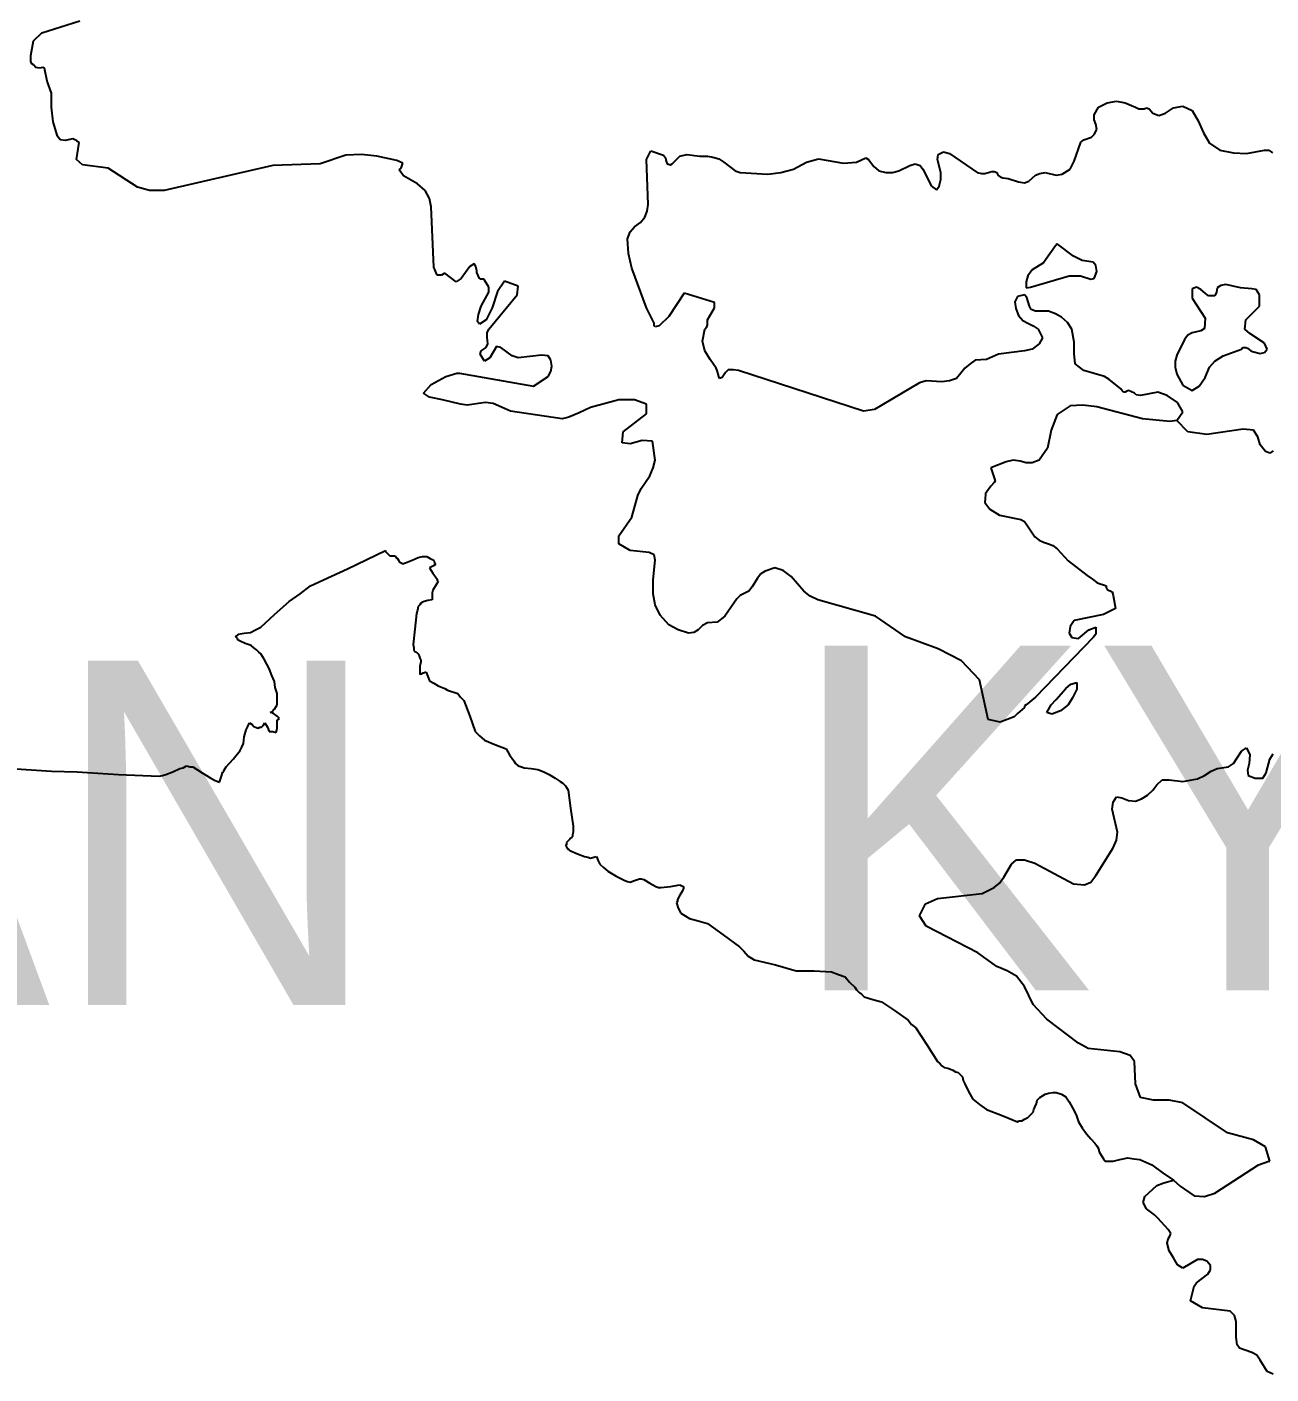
# Model space of a CAD drawing. Header units: metres. Extents: x 0 to 1325, y -1 to 773.
# Drawn here: x 910.32 to 924.76, y 218.78 to 234.42 of the extents above; entities that cross this region are included whole.
import ezdxf
from ezdxf.enums import TextEntityAlignment as Align

# ---------------------------------------------------------------- set-up
doc = ezdxf.new("R2010")
doc.units = ezdxf.units.M

msp = doc.modelspace()

# ---------------------------------------------------------------- linework, layer by layer
at = {"layer": 'SCORE'}
for points in [[(910.49, 234.348), (910.93, 234.488)], [(910.39, 234.258), (910.49, 234.348)], [(910.36, 234.088), (910.39, 234.258)], [(910.36, 234.018), (910.36, 234.088)], [(910.37, 233.988), (910.36, 234.018)], [(910.39, 233.978), (910.37, 233.988)], [(910.42, 233.948), (910.39, 233.978)], [(910.46, 233.938), (910.42, 233.948)], [(910.5, 233.948), (910.46, 233.938)], [(910.52, 233.938), (910.5, 233.948)], [(910.55, 233.788), (910.52, 233.938)], [(910.6, 233.648), (910.55, 233.788)], [(910.6, 233.488), (910.6, 233.648)], [(922.76, 233.488), (922.86, 233.538)], [(922.86, 233.538), (922.97, 233.558)], [(922.97, 233.558), (923.07, 233.538)], [(923.07, 233.538), (923.19, 233.488)], [(910.62, 233.318), (910.6, 233.488)], [(922.71, 233.398), (922.76, 233.488)], [(922.71, 233.338), (922.71, 233.398)], [(923.19, 233.488), (923.23, 233.468)], [(923.23, 233.468), (923.29, 233.468)], [(923.29, 233.468), (923.32, 233.478)], [(923.32, 233.478), (923.35, 233.468)], [(923.35, 233.468), (923.39, 233.418)], [(923.39, 233.418), (923.46, 233.388)], [(923.46, 233.388), (923.54, 233.418)], [(923.54, 233.418), (923.63, 233.478)], [(923.63, 233.478), (923.74, 233.498)], [(923.74, 233.498), (923.85, 233.448)], [(923.85, 233.448), (923.92, 233.328)], [(910.67, 233.148), (910.62, 233.318)], [(922.73, 233.288), (922.71, 233.338)], [(922.71, 233.168), (922.74, 233.228)], [(922.74, 233.228), (922.73, 233.288)], [(923.92, 233.328), (923.98, 233.188)], [(910.7, 233.108), (910.67, 233.148)], [(910.76, 233.098), (910.7, 233.108)], [(910.85, 233.118), (910.76, 233.098)], [(910.87, 233.108), (910.85, 233.118)], [(910.89, 233.098), (910.87, 233.108)], [(910.9, 233.088), (910.89, 233.098)], [(910.89, 232.878), (910.92, 233.078)], [(910.92, 233.078), (910.9, 233.088)], [(922.48, 232.858), (922.55, 233.068)], [(922.55, 233.078), (922.59, 233.108)], [(922.55, 233.068), (922.55, 233.078)], [(922.59, 233.108), (922.68, 233.138)], [(922.68, 233.138), (922.71, 233.168)], [(923.98, 233.188), (924.05, 233.068)], [(924.05, 233.068), (924.17, 232.988)], [(914.02, 232.928), (913.72, 232.828)], [(914.2, 232.938), (914.02, 232.928)], [(914.38, 232.918), (914.2, 232.938)], [(914.61, 232.868), (914.38, 232.918)], [(917.51, 232.878), (917.56, 232.978)], [(917.56, 232.978), (917.71, 232.928)], [(917.71, 232.928), (917.73, 232.898)], [(917.73, 232.898), (917.74, 232.858)], [(917.81, 232.828), (917.9, 232.918)], [(917.9, 232.918), (917.98, 232.938)], [(917.98, 232.938), (918.13, 232.918)], [(918.13, 232.918), (918.22, 232.918)], [(918.22, 232.918), (918.28, 232.908)], [(918.28, 232.908), (918.35, 232.888)], [(918.35, 232.888), (918.41, 232.848)], [(919.37, 232.848), (919.51, 232.888)], [(919.51, 232.888), (919.8, 232.838)], [(919.95, 232.848), (920.06, 232.898)], [(920.06, 232.898), (920.09, 232.878)], [(920.89, 232.878), (920.9, 232.938)], [(920.9, 232.938), (920.96, 232.968)], [(920.96, 232.968), (921.03, 232.948)], [(921.03, 232.948), (921.35, 232.728)], [(924.17, 232.988), (924.33, 232.958)], [(924.33, 232.958), (924.48, 232.948)], [(924.48, 232.948), (924.69, 232.988)], [(924.69, 232.988), (924.74, 232.988)], [(924.74, 232.988), (924.78, 232.958)], [(910.96, 232.818), (910.89, 232.878)], [(911.26, 232.778), (910.96, 232.818)], [(911.6, 232.558), (911.26, 232.778)], [(913.17, 232.808), (911.91, 232.518)], [(913.72, 232.828), (913.17, 232.808)], [(914.68, 232.838), (914.61, 232.868)], [(914.64, 232.758), (914.66, 232.778)], [(914.69, 232.688), (914.64, 232.758)], [(914.66, 232.778), (914.68, 232.838)], [(917.53, 232.358), (917.51, 232.878)], [(917.74, 232.858), (917.75, 232.828)], [(917.75, 232.828), (917.79, 232.818)], [(917.79, 232.818), (917.81, 232.828)], [(918.41, 232.848), (918.54, 232.748)], [(918.54, 232.748), (918.6, 232.728)], [(918.6, 232.728), (918.92, 232.708)], [(918.92, 232.708), (919.07, 232.728)], [(919.07, 232.728), (919.22, 232.768)], [(919.22, 232.768), (919.37, 232.848)], [(919.8, 232.838), (919.95, 232.848)], [(920.09, 232.878), (920.15, 232.798)], [(920.15, 232.798), (920.21, 232.748)], [(920.21, 232.748), (920.29, 232.728)], [(920.29, 232.728), (920.37, 232.728)], [(920.37, 232.728), (920.44, 232.748)], [(920.44, 232.748), (920.57, 232.808)], [(920.57, 232.808), (920.63, 232.828)], [(920.63, 232.828), (920.69, 232.808)], [(920.69, 232.808), (920.72, 232.768)], [(920.72, 232.768), (920.82, 232.568)], [(920.93, 232.728), (920.89, 232.878)], [(920.93, 232.648), (920.93, 232.728)], [(921.35, 232.728), (921.4, 232.718)], [(921.44, 232.718), (921.52, 232.738)], [(921.52, 232.738), (921.55, 232.738)], [(921.55, 232.738), (921.58, 232.728)], [(921.58, 232.728), (921.59, 232.698)], [(922.08, 232.718), (922.14, 232.728)], [(922.14, 232.728), (922.27, 232.698)], [(922.34, 232.708), (922.43, 232.768)], [(922.43, 232.768), (922.48, 232.858)], [(914.85, 232.598), (914.69, 232.688)], [(914.94, 232.518), (914.85, 232.598)], [(920.82, 232.568), (920.88, 232.528)], [(920.88, 232.528), (920.91, 232.568)], [(920.91, 232.568), (920.93, 232.648)], [(921.4, 232.718), (921.44, 232.718)], [(921.59, 232.698), (921.62, 232.678)], [(921.62, 232.678), (921.65, 232.668)], [(921.65, 232.668), (921.71, 232.658)], [(921.71, 232.658), (921.83, 232.618)], [(921.83, 232.618), (921.9, 232.608)], [(921.9, 232.608), (921.95, 232.628)], [(921.95, 232.628), (922.03, 232.698)], [(922.03, 232.698), (922.08, 232.718)], [(922.27, 232.698), (922.34, 232.708)], [(911.74, 232.518), (911.6, 232.558)], [(911.91, 232.518), (911.74, 232.518)], [(914.99, 232.428), (914.94, 232.518)], [(915.01, 232.328), (914.99, 232.428)], [(915.04, 231.628), (915.01, 232.328)], [(917.49, 232.208), (917.52, 232.278)], [(917.52, 232.278), (917.53, 232.358)], [(917.32, 232.038), (917.37, 232.098)], [(917.37, 232.098), (917.44, 232.148)], [(917.44, 232.148), (917.49, 232.208)], [(917.29, 231.958), (917.32, 232.038)], [(917.3, 231.788), (917.29, 231.958)], [(917.34, 231.618), (917.3, 231.788)], [(922.26, 231.878), (922.15, 231.718)], [(922.28, 231.898), (922.26, 231.878)], [(922.47, 231.758), (922.28, 231.898)], [(915.46, 231.638), (915.36, 231.498)], [(915.51, 231.668), (915.46, 231.638)], [(915.53, 231.638), (915.51, 231.668)], [(915.54, 231.588), (915.53, 231.638)], [(922.12, 231.678), (921.99, 231.598)], [(922.15, 231.718), (922.12, 231.678)], [(922.57, 231.708), (922.47, 231.758)], [(922.7, 231.688), (922.57, 231.708)], [(922.73, 231.648), (922.7, 231.688)], [(922.74, 231.578), (922.73, 231.648)], [(915.08, 231.538), (915.04, 231.628)], [(915.13, 231.538), (915.08, 231.538)], [(915.17, 231.558), (915.13, 231.538)], [(915.3, 231.458), (915.17, 231.558)], [(915.36, 231.498), (915.3, 231.458)], [(915.54, 231.568), (915.54, 231.588)], [(915.57, 231.498), (915.54, 231.568)], [(915.58, 231.488), (915.57, 231.498)], [(915.62, 231.488), (915.58, 231.488)], [(915.63, 231.478), (915.62, 231.488)], [(915.68, 231.398), (915.63, 231.478)], [(917.51, 231.158), (917.34, 231.618)], [(921.94, 231.528), (921.92, 231.458)], [(921.99, 231.598), (921.94, 231.528)], [(921.97, 231.398), (922.42, 231.528)], [(922.42, 231.528), (922.55, 231.528)], [(922.55, 231.528), (922.67, 231.488)], [(922.67, 231.488), (922.71, 231.498)], [(922.71, 231.498), (922.74, 231.578)], [(915.59, 231.178), (915.68, 231.338)], [(915.68, 231.338), (915.68, 231.398)], [(915.78, 231.348), (915.72, 231.158)], [(915.86, 231.468), (915.78, 231.348)], [(916.02, 231.408), (915.86, 231.468)], [(916.01, 231.308), (916.02, 231.408)], [(917.95, 231.328), (917.77, 231.058)], [(918.3, 231.218), (917.95, 231.328)], [(921.92, 231.458), (921.92, 231.388)], [(921.92, 231.388), (921.97, 231.398)], [(923.9, 231.398), (923.85, 231.378)], [(923.85, 231.378), (923.85, 231.268)], [(923.95, 231.368), (923.9, 231.398)], [(924, 231.328), (923.95, 231.368)], [(924.04, 231.298), (924, 231.328)], [(924.13, 231.338), (924.11, 231.298)], [(924.14, 231.388), (924.13, 231.338)], [(924.18, 231.418), (924.14, 231.388)], [(924.24, 231.428), (924.18, 231.418)], [(924.41, 231.388), (924.24, 231.428)], [(924.54, 231.378), (924.41, 231.388)], [(924.59, 231.368), (924.54, 231.378)], [(924.63, 231.308), (924.59, 231.368)], [(915.56, 231.078), (915.59, 231.178)], [(915.68, 230.908), (916.01, 231.308)], [(918.3, 231.158), (918.3, 231.218)], [(921.82, 231.288), (921.79, 231.228)], [(921.79, 231.228), (921.8, 231.148)], [(921.9, 231.308), (921.82, 231.288)], [(921.93, 231.278), (921.9, 231.308)], [(921.96, 231.178), (921.93, 231.278)], [(921.98, 231.138), (921.96, 231.178)], [(923.85, 231.268), (924, 231.038)], [(924.11, 231.298), (924.04, 231.298)], [(924.47, 231.018), (924.63, 231.178)], [(924.63, 231.178), (924.63, 231.308)], [(915.55, 230.998), (915.56, 231.078)], [(915.65, 231.018), (915.57, 230.968)], [(915.72, 231.158), (915.65, 231.018)], [(917.58, 231.018), (917.51, 231.158)], [(917.6, 230.978), (917.58, 231.018)], [(917.77, 231.058), (917.66, 230.948)], [(918.22, 231.018), (918.3, 231.158)], [(918.22, 230.988), (918.22, 231.018)], [(921.8, 231.148), (921.83, 231.068)], [(921.83, 231.068), (921.88, 231.008)], [(921.88, 231.008), (921.94, 230.978)], [(922.03, 231.118), (921.98, 231.138)], [(922.18, 231.118), (922.03, 231.118)], [(922.26, 231.088), (922.18, 231.118)], [(922.33, 231.048), (922.26, 231.088)], [(922.4, 230.988), (922.33, 231.048)], [(924, 231.038), (923.99, 230.918)], [(924.46, 230.908), (924.47, 231.018)], [(915.57, 230.968), (915.55, 230.998)], [(915.66, 230.868), (915.68, 230.908)], [(915.66, 230.818), (915.66, 230.868)], [(917.6, 230.948), (917.6, 230.978)], [(917.61, 230.938), (917.6, 230.948)], [(917.66, 230.948), (917.61, 230.938)], [(918.16, 230.768), (918.19, 230.908)], [(918.19, 230.908), (918.21, 230.938)], [(918.21, 230.938), (918.22, 230.958)], [(918.22, 230.958), (918.22, 230.988)], [(921.94, 230.978), (922, 230.948)], [(922, 230.948), (922.06, 230.908)], [(922.06, 230.908), (922.11, 230.808)], [(922.45, 230.908), (922.4, 230.988)], [(922.48, 230.758), (922.45, 230.908)], [(923.85, 230.868), (923.8, 230.838)], [(923.95, 230.888), (923.85, 230.868)], [(923.99, 230.918), (923.95, 230.888)], [(924.52, 230.858), (924.46, 230.908)], [(924.69, 230.748), (924.52, 230.858)], [(915.59, 230.658), (915.65, 230.698)], [(915.65, 230.698), (915.67, 230.738)], [(915.67, 230.738), (915.66, 230.818)], [(915.77, 230.708), (915.69, 230.578)], [(915.82, 230.698), (915.77, 230.708)], [(915.95, 230.598), (915.82, 230.698)], [(918.19, 230.658), (918.16, 230.768)], [(922.07, 230.738), (921.99, 230.678)], [(922.11, 230.808), (922.07, 230.738)], [(922.48, 230.628), (922.48, 230.758)], [(923.76, 230.788), (923.67, 230.608)], [(923.8, 230.838), (923.76, 230.788)], [(924.43, 230.688), (924.44, 230.698)], [(924.44, 230.698), (924.47, 230.698)], [(924.47, 230.698), (924.49, 230.688)], [(924.72, 230.678), (924.69, 230.748)], [(915.58, 230.618), (915.59, 230.658)], [(915.63, 230.538), (915.58, 230.618)], [(915.69, 230.578), (915.63, 230.538)], [(916.02, 230.578), (915.95, 230.598)], [(916.29, 230.608), (916.02, 230.578)], [(916.37, 230.598), (916.29, 230.608)], [(916.4, 230.548), (916.37, 230.598)], [(916.41, 230.478), (916.4, 230.548)], [(918.25, 230.558), (918.19, 230.658)], [(918.32, 230.458), (918.25, 230.558)], [(921.33, 230.548), (921.27, 230.508)], [(921.46, 230.558), (921.33, 230.548)], [(921.6, 230.618), (921.46, 230.558)], [(921.9, 230.658), (921.6, 230.618)], [(921.99, 230.678), (921.9, 230.658)], [(922.49, 230.508), (922.48, 230.628)], [(923.67, 230.608), (923.65, 230.538)], [(923.65, 230.538), (923.65, 230.468)], [(924.05, 230.468), (924.11, 230.538)], [(924.11, 230.538), (924.21, 230.598)], [(924.21, 230.598), (924.42, 230.678)], [(924.42, 230.678), (924.43, 230.688)], [(924.49, 230.688), (924.53, 230.658)], [(924.53, 230.658), (924.55, 230.648)], [(924.55, 230.648), (924.64, 230.628)], [(924.64, 230.628), (924.69, 230.638)], [(924.69, 230.638), (924.72, 230.678)], [(915.18, 230.358), (915.31, 230.398)], [(915.31, 230.398), (915.34, 230.398)], [(915.34, 230.398), (916.2, 230.248)], [(916.37, 230.358), (916.4, 230.418)], [(916.4, 230.418), (916.41, 230.478)], [(918.33, 230.428), (918.32, 230.458)], [(918.35, 230.358), (918.33, 230.428)], [(918.43, 230.408), (918.39, 230.348)], [(918.46, 230.438), (918.43, 230.408)], [(918.52, 230.438), (918.46, 230.438)], [(918.58, 230.428), (918.52, 230.438)], [(920.03, 229.958), (918.58, 230.428)], [(921.16, 230.398), (921.11, 230.338)], [(921.21, 230.458), (921.16, 230.398)], [(921.27, 230.508), (921.21, 230.458)], [(922.59, 230.428), (922.49, 230.508)], [(922.83, 230.358), (922.59, 230.428)], [(923.65, 230.468), (923.67, 230.388)], [(923.67, 230.388), (923.74, 230.258)], [(924, 230.348), (924.05, 230.468)], [(914.92, 230.168), (915.01, 230.268)], [(915.01, 230.268), (915.18, 230.358)], [(916.2, 230.248), (916.37, 230.358)], [(918.36, 230.338), (918.35, 230.358)], [(918.39, 230.348), (918.36, 230.338)], [(920.68, 230.288), (920.16, 229.978)], [(920.76, 230.308), (920.68, 230.288)], [(920.94, 230.298), (920.76, 230.308)], [(921.03, 230.308), (920.94, 230.298)], [(921.11, 230.338), (921.03, 230.308)], [(922.88, 230.328), (922.83, 230.358)], [(923.02, 230.218), (922.88, 230.328)], [(923.74, 230.258), (923.85, 230.198)], [(923.85, 230.198), (923.93, 230.248)], [(923.93, 230.248), (924, 230.348)], [(914.99, 230.118), (914.92, 230.168)], [(915.14, 230.088), (914.99, 230.118)], [(915.35, 230.038), (915.14, 230.088)], [(917.19, 230.088), (916.86, 229.998)], [(917.37, 230.088), (917.19, 230.088)], [(917.51, 230.038), (917.37, 230.088)], [(923.04, 230.188), (923.02, 230.218)], [(923.05, 230.178), (923.04, 230.188)], [(923.07, 230.178), (923.05, 230.178)], [(923.09, 230.188), (923.07, 230.178)], [(923.11, 230.198), (923.09, 230.188)], [(923.18, 230.168), (923.11, 230.198)], [(923.2, 230.148), (923.18, 230.168)], [(923.25, 230.138), (923.2, 230.148)], [(923.45, 230.178), (923.25, 230.138)], [(923.56, 230.138), (923.45, 230.178)], [(923.68, 230.058), (923.56, 230.138)], [(915.43, 230.028), (915.35, 230.038)], [(915.64, 230.058), (915.43, 230.028)], [(915.73, 230.048), (915.64, 230.058)], [(915.86, 229.988), (915.73, 230.048)], [(915.93, 229.958), (915.86, 229.988)], [(916.53, 229.868), (915.93, 229.958)], [(916.73, 229.938), (916.61, 229.888)], [(916.86, 229.998), (916.73, 229.938)], [(917.24, 229.718), (917.51, 229.928)], [(917.51, 229.928), (917.51, 230.038)], [(920.16, 229.978), (920.03, 229.958)], [(922.28, 229.918), (922.21, 229.738)], [(922.43, 230.018), (922.28, 229.918)], [(922.58, 230.028), (922.43, 230.018)], [(922.74, 230.008), (922.58, 230.028)], [(923.27, 229.868), (922.74, 230.008)], [(923.67, 229.848), (923.74, 229.948)], [(923.74, 229.948), (923.68, 230.058)], [(916.61, 229.888), (916.53, 229.868)], [(923.59, 229.838), (923.27, 229.868)], [(923.67, 229.848), (923.59, 229.838)], [(923.8, 229.718), (923.67, 229.848)], [(917.23, 229.588), (917.24, 229.718)], [(917.46, 229.618), (917.32, 229.578)], [(917.58, 229.608), (917.46, 229.618)], [(917.61, 229.388), (917.58, 229.608)], [(922.21, 229.738), (922.17, 229.528)], [(924.02, 229.688), (923.8, 229.718)], [(924.44, 229.748), (924.02, 229.688)], [(924.56, 229.738), (924.44, 229.748)], [(924.61, 229.658), (924.56, 229.738)], [(924.64, 229.568), (924.61, 229.658)], [(917.32, 229.578), (917.23, 229.588)], [(922.17, 229.528), (922.07, 229.388)], [(924.7, 229.488), (924.64, 229.568)], [(924.75, 229.468), (924.7, 229.488)], [(924.79, 229.498), (924.75, 229.468)], [(917.55, 229.208), (917.59, 229.298)], [(917.59, 229.298), (917.61, 229.388)], [(921.69, 229.368), (921.51, 229.298)], [(921.51, 229.298), (921.56, 229.148)], [(921.77, 229.388), (921.69, 229.368)], [(921.85, 229.378), (921.77, 229.388)], [(921.92, 229.358), (921.85, 229.378)], [(921.99, 229.358), (921.92, 229.358)], [(922.07, 229.388), (921.99, 229.358)], [(917.45, 229.058), (917.55, 229.208)], [(921.55, 229.128), (921.51, 229.088)], [(921.56, 229.148), (921.55, 229.128)], [(917.34, 228.728), (917.41, 228.978)], [(917.41, 228.978), (917.45, 229.058)], [(921.45, 228.988), (921.44, 228.898)], [(921.46, 229.018), (921.45, 229.008)], [(921.45, 229.008), (921.45, 228.988)], [(921.51, 229.088), (921.46, 229.018)], [(921.44, 228.898), (921.5, 228.818)], [(921.5, 228.818), (921.61, 228.748)], [(917.19, 228.508), (917.34, 228.728)], [(921.61, 228.748), (921.86, 228.698)], [(921.86, 228.698), (921.9, 228.678)], [(921.9, 228.678), (921.93, 228.638)], [(917.19, 228.418), (917.19, 228.508)], [(921.93, 228.638), (922.02, 228.498)], [(917.32, 228.338), (917.19, 228.418)], [(922.02, 228.498), (922.07, 228.458)], [(922.07, 228.458), (922.12, 228.438)], [(922.12, 228.438), (922.18, 228.418)], [(922.18, 228.418), (922.23, 228.398)], [(922.23, 228.398), (922.28, 228.358)], [(922.28, 228.358), (922.41, 228.218)], [(914.04, 228.128), (914.48, 228.338)], [(914.48, 228.338), (914.48, 228.328)], [(914.48, 228.328), (914.49, 228.318)], [(914.49, 228.318), (914.51, 228.298)], [(914.51, 228.298), (914.53, 228.278)], [(914.53, 228.278), (914.56, 228.278)], [(914.56, 228.278), (914.59, 228.278)], [(914.59, 228.278), (914.6, 228.258)], [(914.6, 228.258), (914.62, 228.248)], [(914.62, 228.248), (914.63, 228.228)], [(914.63, 228.228), (914.64, 228.208)], [(914.64, 228.208), (914.66, 228.198)], [(914.66, 228.198), (914.67, 228.188)], [(914.67, 228.188), (914.69, 228.188)], [(914.69, 228.188), (914.71, 228.198)], [(914.71, 228.198), (914.79, 228.228)], [(914.79, 228.228), (914.86, 228.258)], [(914.86, 228.258), (914.91, 228.268)], [(914.91, 228.268), (914.96, 228.268)], [(914.96, 228.268), (915, 228.248)], [(915, 228.248), (915.04, 228.228)], [(915.04, 228.228), (915.05, 228.198)], [(915.05, 228.198), (915.06, 228.178)], [(917.54, 228.318), (917.32, 228.338)], [(917.6, 228.288), (917.54, 228.318)], [(917.59, 227.998), (917.61, 228.228)], [(917.61, 228.228), (917.6, 228.288)], [(922.41, 228.218), (922.63, 228.048)], [(913.76, 227.998), (914.04, 228.128)], [(915.03, 228.158), (914.99, 228.138)], [(914.99, 228.138), (915.03, 228.078)], [(915.06, 228.178), (915.03, 228.158)], [(915.03, 228.078), (915.08, 228.008)], [(918.84, 228.068), (918.8, 228.018)], [(918.89, 228.098), (918.84, 228.068)], [(919, 228.138), (918.89, 228.098)], [(919.1, 228.108), (919, 228.138)], [(919.19, 228.038), (919.1, 228.108)], [(919.34, 227.868), (919.19, 228.038)], [(922.63, 228.048), (922.69, 228.008)], [(913.49, 227.838), (913.61, 227.928)], [(913.61, 227.928), (913.76, 227.998)], [(915.03, 227.878), (915.02, 227.848)], [(915.04, 227.898), (915.03, 227.878)], [(915.06, 227.928), (915.04, 227.898)], [(915.07, 227.948), (915.06, 227.928)], [(915.09, 227.978), (915.07, 227.948)], [(915.08, 228.008), (915.08, 227.988)], [(915.08, 227.988), (915.09, 227.978)], [(917.59, 227.838), (917.59, 227.998)], [(918.74, 227.918), (918.7, 227.868)], [(918.8, 228.018), (918.74, 227.918)], [(922.69, 228.008), (922.74, 227.968)], [(922.74, 227.968), (922.77, 227.958)], [(922.77, 227.958), (922.83, 227.938)], [(922.83, 227.938), (922.85, 227.928)], [(922.85, 227.928), (922.85, 227.908)], [(922.85, 227.908), (922.86, 227.888)], [(922.86, 227.888), (922.92, 227.858)], [(913.19, 227.598), (913.36, 227.748)], [(913.36, 227.748), (913.49, 227.838)], [(914.89, 227.728), (914.88, 227.708)], [(914.91, 227.738), (914.89, 227.728)], [(914.93, 227.748), (914.91, 227.738)], [(914.97, 227.758), (914.93, 227.748)], [(915.02, 227.768), (914.97, 227.758)], [(915.02, 227.848), (915.02, 227.818)], [(915.02, 227.818), (915.02, 227.788)], [(915.02, 227.788), (915.02, 227.768)], [(917.61, 227.708), (917.59, 227.838)], [(918.56, 227.778), (918.42, 227.578)], [(918.6, 227.818), (918.56, 227.778)], [(918.7, 227.868), (918.6, 227.818)], [(919.41, 227.808), (919.34, 227.868)], [(919.5, 227.768), (919.41, 227.808)], [(920.17, 227.578), (919.5, 227.768)], [(922.92, 227.858), (922.93, 227.818)], [(922.93, 227.818), (922.96, 227.668)], [(913.03, 227.448), (913.19, 227.598)], [(914.84, 227.608), (914.82, 227.428)], [(914.85, 227.648), (914.84, 227.608)], [(914.86, 227.688), (914.85, 227.648)], [(914.88, 227.708), (914.86, 227.688)], [(917.67, 227.588), (917.61, 227.708)], [(917.77, 227.478), (917.67, 227.588)], [(918.42, 227.578), (918.33, 227.508)], [(920.52, 227.338), (920.17, 227.578)], [(922.82, 227.598), (922.48, 227.528)], [(922.96, 227.668), (922.82, 227.598)], [(912.91, 227.388), (912.97, 227.418)], [(912.97, 227.418), (913.03, 227.448)], [(914.82, 227.428), (914.8, 227.248)], [(917.82, 227.448), (917.77, 227.478)], [(917.88, 227.418), (917.82, 227.448)], [(918, 227.378), (917.88, 227.418)], [(918.11, 227.418), (918.06, 227.388)], [(918.16, 227.468), (918.11, 227.418)], [(918.22, 227.498), (918.16, 227.468)], [(918.33, 227.508), (918.22, 227.498)], [(922.43, 227.458), (922.42, 227.378)], [(922.48, 227.528), (922.43, 227.458)], [(922.53, 227.318), (922.65, 227.418)], [(922.65, 227.418), (922.73, 227.448)], [(922.73, 227.448), (922.73, 227.368)], [(912.74, 227.348), (912.76, 227.358)], [(912.75, 227.328), (912.74, 227.348)], [(912.76, 227.318), (912.75, 227.328)], [(912.76, 227.358), (912.77, 227.368)], [(912.77, 227.298), (912.76, 227.318)], [(912.77, 227.368), (912.84, 227.378)], [(912.79, 227.288), (912.77, 227.298)], [(912.85, 227.258), (912.79, 227.288)], [(912.84, 227.378), (912.91, 227.388)], [(912.92, 227.238), (912.85, 227.258)], [(918.06, 227.388), (918, 227.378)], [(920.9, 227.198), (920.52, 227.338)], [(922.7, 227.328), (922.03, 226.638)], [(922.42, 227.378), (922.45, 227.328)], [(922.45, 227.328), (922.53, 227.318)], [(922.73, 227.368), (922.7, 227.328)], [(912.95, 227.208), (912.92, 227.238)], [(912.98, 227.188), (912.95, 227.208)], [(913.01, 227.158), (912.98, 227.188)], [(913.03, 227.138), (913.01, 227.158)], [(913.05, 227.108), (913.03, 227.138)], [(913.07, 227.078), (913.05, 227.108)], [(914.8, 227.248), (914.81, 227.208)], [(914.81, 227.208), (914.81, 227.178)], [(914.81, 227.178), (914.82, 227.168)], [(914.82, 227.168), (914.84, 227.158)], [(914.84, 227.158), (914.85, 227.148)], [(914.85, 227.148), (914.86, 227.138)], [(914.86, 227.138), (914.87, 227.118)], [(914.87, 227.118), (914.88, 227.088)], [(921.17, 227.058), (920.9, 227.198)], [(913.1, 227.018), (913.07, 227.078)], [(913.13, 226.968), (913.1, 227.018)], [(913.16, 226.888), (913.13, 226.968)], [(914.88, 227.088), (914.89, 227.068)], [(914.89, 227.048), (914.88, 226.998)], [(914.88, 226.998), (914.88, 226.948)], [(914.88, 226.948), (914.88, 226.928)], [(914.89, 227.068), (914.89, 227.048)], [(921.38, 226.838), (921.17, 227.058)], [(913.19, 226.818), (913.16, 226.888)], [(913.2, 226.748), (913.19, 226.818)], [(914.88, 226.928), (914.88, 226.898)], [(914.88, 226.898), (914.89, 226.908)], [(914.89, 226.908), (914.9, 226.908)], [(914.9, 226.908), (914.91, 226.918)], [(914.91, 226.918), (914.93, 226.918)], [(914.93, 226.918), (914.94, 226.928)], [(914.94, 226.928), (914.95, 226.928)], [(914.95, 226.928), (914.97, 226.878)], [(914.97, 226.878), (914.99, 226.828)], [(914.99, 226.828), (915.04, 226.798)], [(915.04, 226.798), (915.09, 226.768)], [(921.48, 226.378), (921.38, 226.838)], [(922.38, 226.738), (922.44, 226.788)], [(922.44, 226.788), (922.51, 226.808)], [(922.51, 226.808), (922.51, 226.728)], [(913.22, 226.678), (913.2, 226.748)], [(913.22, 226.608), (913.22, 226.678)], [(915.09, 226.768), (915.17, 226.738)], [(915.17, 226.738), (915.2, 226.718)], [(915.2, 226.718), (915.32, 226.678)], [(915.32, 226.678), (915.35, 226.638)], [(915.35, 226.638), (915.39, 226.598)], [(922.03, 226.638), (921.92, 226.548)], [(922.27, 226.608), (922.38, 226.738)], [(922.46, 226.628), (922.41, 226.548)], [(922.51, 226.728), (922.46, 226.628)], [(913.14, 226.458), (913.16, 226.468)], [(913.16, 226.468), (913.17, 226.478)], [(913.17, 226.478), (913.18, 226.488)], [(913.18, 226.488), (913.19, 226.498)], [(913.19, 226.498), (913.21, 226.528)], [(913.21, 226.528), (913.22, 226.548)], [(913.22, 226.548), (913.22, 226.608)], [(915.39, 226.598), (915.46, 226.418)], [(921.9, 226.518), (921.82, 226.448)], [(921.92, 226.548), (921.9, 226.538)], [(921.9, 226.538), (921.9, 226.518)], [(922.16, 226.458), (922.21, 226.548)], [(922.21, 226.548), (922.27, 226.608)], [(922.32, 226.478), (922.22, 226.438)], [(922.41, 226.548), (922.32, 226.478)], [(912.88, 226.298), (912.9, 226.338)], [(912.9, 226.338), (912.93, 226.318)], [(912.93, 226.318), (912.95, 226.298)], [(913.06, 226.308), (913.08, 226.338)], [(913.08, 226.338), (913.11, 226.288)], [(913.16, 226.458), (913.14, 226.458)], [(913.18, 226.448), (913.16, 226.458)], [(913.22, 226.418), (913.18, 226.448)], [(913.25, 226.388), (913.22, 226.418)], [(913.22, 226.368), (913.23, 226.378)], [(913.22, 226.348), (913.22, 226.368)], [(913.22, 226.328), (913.22, 226.348)], [(913.22, 226.318), (913.22, 226.328)], [(913.22, 226.278), (913.22, 226.318)], [(913.23, 226.378), (913.25, 226.388)], [(915.46, 226.418), (915.52, 226.238)], [(921.62, 226.348), (921.48, 226.378)], [(921.78, 226.408), (921.62, 226.348)], [(921.82, 226.448), (921.78, 226.408)], [(922.22, 226.438), (922.16, 226.458)], [(912.83, 226.098), (912.84, 226.178)], [(912.84, 226.178), (912.86, 226.258)], [(912.86, 226.258), (912.88, 226.298)], [(912.95, 226.298), (912.97, 226.288)], [(912.97, 226.288), (913, 226.278)], [(913, 226.278), (913.02, 226.288)], [(913.02, 226.288), (913.04, 226.288)], [(913.04, 226.288), (913.06, 226.308)], [(913.11, 226.288), (913.13, 226.238)], [(913.13, 226.238), (913.17, 226.238)], [(913.17, 226.238), (913.21, 226.228)], [(913.21, 226.228), (913.22, 226.278)], [(915.52, 226.238), (915.57, 226.188)], [(915.57, 226.188), (915.63, 226.138)], [(912.71, 225.918), (912.79, 226.018)], [(912.79, 226.018), (912.81, 226.058)], [(912.81, 226.058), (912.83, 226.098)], [(915.63, 226.138), (915.75, 226.088)], [(915.75, 226.088), (915.88, 226.038)], [(915.88, 226.038), (915.92, 225.968)], [(924.33, 225.868), (924.42, 226.008)], [(924.42, 226.008), (924.48, 226.048)], [(924.48, 226.048), (924.52, 225.968)], [(912.63, 225.828), (912.71, 225.918)], [(915.92, 225.968), (915.97, 225.898)], [(915.97, 225.898), (915.99, 225.868)], [(915.99, 225.868), (916.02, 225.838)], [(924.27, 225.828), (924.33, 225.868)], [(924.51, 225.868), (924.49, 225.788)], [(924.52, 225.968), (924.51, 225.868)], [(924.71, 225.758), (924.75, 225.918)], [(924.75, 225.918), (924.79, 225.978)], [(910.13, 225.808), (910.6, 225.778)], [(910.6, 225.778), (910.9, 225.768)], [(910.9, 225.768), (911.38, 225.738)], [(911.38, 225.738), (911.85, 225.718)], [(911.85, 225.718), (911.89, 225.728)], [(911.89, 225.728), (911.93, 225.738)], [(911.93, 225.738), (912.01, 225.768)], [(912.01, 225.768), (912.09, 225.808)], [(912.09, 225.808), (912.13, 225.818)], [(912.13, 225.818), (912.17, 225.838)], [(912.17, 225.838), (912.21, 225.828)], [(912.21, 225.828), (912.24, 225.828)], [(912.24, 225.828), (912.35, 225.758)], [(912.35, 225.758), (912.45, 225.698)], [(912.45, 225.698), (912.5, 225.668)], [(912.55, 225.648), (912.57, 225.708)], [(912.57, 225.708), (912.59, 225.768)], [(912.59, 225.768), (912.6, 225.768)], [(912.6, 225.778), (912.61, 225.798)], [(912.6, 225.768), (912.6, 225.778)], [(912.61, 225.798), (912.63, 225.828)], [(916.02, 225.838), (916.06, 225.828)], [(916.06, 225.828), (916.09, 225.818)], [(916.09, 225.818), (916.17, 225.808)], [(916.17, 225.808), (916.25, 225.798)], [(916.25, 225.798), (916.32, 225.768)], [(916.32, 225.768), (916.38, 225.738)], [(916.38, 225.738), (916.45, 225.698)], [(916.45, 225.698), (916.51, 225.658)], [(923.74, 225.658), (923.91, 225.688)], [(923.91, 225.688), (923.99, 225.728)], [(923.99, 225.728), (924.07, 225.778)], [(924.07, 225.778), (924.14, 225.808)], [(924.14, 225.808), (924.27, 225.828)], [(924.49, 225.788), (924.5, 225.728)], [(924.5, 225.728), (924.58, 225.698)], [(924.58, 225.698), (924.67, 225.698)], [(924.67, 225.698), (924.71, 225.758)], [(912.5, 225.668), (912.55, 225.648)], [(916.51, 225.658), (916.54, 225.638)], [(916.54, 225.638), (916.57, 225.608)], [(916.57, 225.608), (916.59, 225.578)], [(916.59, 225.578), (916.6, 225.558)], [(916.6, 225.558), (916.63, 225.348)], [(923.33, 225.498), (923.39, 225.558)], [(923.39, 225.558), (923.44, 225.618)], [(923.44, 225.618), (923.5, 225.678)], [(923.5, 225.678), (923.58, 225.678)], [(923.58, 225.678), (923.74, 225.658)], [(922.92, 225.338), (922.93, 225.418)], [(922.93, 225.418), (922.97, 225.478)], [(922.97, 225.478), (923.03, 225.468)], [(923.03, 225.468), (923.11, 225.438)], [(923.11, 225.438), (923.19, 225.428)], [(923.19, 225.428), (923.26, 225.458)], [(923.26, 225.458), (923.33, 225.498)], [(916.63, 225.348), (916.66, 225.138)], [(922.98, 225.068), (922.92, 225.338)], [(916.66, 225.068), (916.65, 225.038)], [(916.66, 225.138), (916.66, 225.098)], [(916.66, 225.098), (916.66, 225.068)], [(922.97, 224.978), (922.98, 225.068)], [(916.58, 224.928), (916.57, 224.908)], [(916.57, 224.908), (916.58, 224.898)], [(916.6, 224.968), (916.58, 224.948)], [(916.58, 224.948), (916.58, 224.928)], [(916.62, 224.988), (916.6, 224.968)], [(916.63, 224.998), (916.62, 224.988)], [(916.64, 224.998), (916.63, 224.998)], [(916.65, 225.018), (916.64, 225.008)], [(916.64, 225.008), (916.64, 224.998)], [(916.65, 225.038), (916.65, 225.018)], [(922.93, 224.888), (922.97, 224.978)], [(916.58, 224.898), (916.59, 224.878)], [(916.59, 224.878), (916.61, 224.868)], [(916.61, 224.868), (916.62, 224.858)], [(916.62, 224.858), (916.71, 224.818)], [(916.71, 224.818), (916.79, 224.788)], [(916.79, 224.788), (916.83, 224.778)], [(916.83, 224.778), (916.86, 224.768)], [(916.86, 224.768), (916.9, 224.778)], [(916.9, 224.778), (916.93, 224.788)], [(916.93, 224.788), (916.95, 224.738)], [(921.75, 224.698), (921.81, 224.748)], [(921.81, 224.748), (921.87, 224.748)], [(921.87, 224.748), (921.9, 224.748)], [(921.9, 224.748), (922.02, 224.708)], [(922.73, 224.568), (922.93, 224.888)], [(916.95, 224.738), (916.97, 224.698)], [(916.97, 224.698), (917.01, 224.658)], [(917.01, 224.658), (917.06, 224.618)], [(917.06, 224.618), (917.16, 224.558)], [(921.66, 224.548), (921.75, 224.698)], [(922.02, 224.708), (922.47, 224.468)], [(917.16, 224.558), (917.26, 224.508)], [(917.26, 224.508), (917.29, 224.498)], [(917.29, 224.498), (917.32, 224.488)], [(917.32, 224.488), (917.37, 224.508)], [(917.37, 224.508), (917.43, 224.528)], [(917.43, 224.528), (917.45, 224.528)], [(917.45, 224.528), (917.48, 224.518)], [(917.48, 224.518), (917.55, 224.478)], [(917.55, 224.478), (917.62, 224.438)], [(917.62, 224.438), (917.65, 224.428)], [(917.68, 224.428), (917.79, 224.438)], [(917.79, 224.438), (917.9, 224.458)], [(917.9, 224.458), (917.92, 224.448)], [(917.92, 224.448), (917.94, 224.438)], [(917.94, 224.438), (917.94, 224.418)], [(921.55, 224.428), (921.61, 224.478)], [(921.61, 224.478), (921.66, 224.548)], [(922.47, 224.468), (922.6, 224.458)], [(922.6, 224.458), (922.67, 224.488)], [(922.67, 224.488), (922.73, 224.568)], [(917.65, 224.428), (917.68, 224.428)], [(917.9, 224.338), (917.87, 224.288)], [(917.87, 224.288), (917.87, 224.268)], [(917.93, 224.388), (917.9, 224.338)], [(917.94, 224.418), (917.93, 224.388)], [(920.75, 224.238), (920.89, 224.298)], [(920.89, 224.298), (921.41, 224.358)], [(921.41, 224.358), (921.55, 224.428)], [(917.87, 224.268), (917.86, 224.248)], [(917.86, 224.248), (917.88, 224.188)], [(917.88, 224.188), (917.91, 224.128)], [(917.91, 224.128), (917.96, 224.098)], [(920.68, 224.098), (920.75, 224.238)], [(917.96, 224.098), (918.01, 224.068)], [(918.01, 224.068), (918.11, 224.038)], [(918.11, 224.038), (918.22, 224.008)], [(918.22, 224.008), (918.4, 223.878)], [(920.76, 223.978), (920.68, 224.098)], [(921.36, 223.668), (920.76, 223.978)], [(918.4, 223.878), (918.59, 223.738)], [(918.59, 223.738), (918.64, 223.688)], [(918.64, 223.688), (918.69, 223.628)], [(921.58, 223.508), (921.36, 223.668)], [(918.69, 223.628), (918.73, 223.608)], [(918.73, 223.608), (918.76, 223.588)], [(918.76, 223.588), (919.01, 223.528)], [(919.01, 223.528), (919.25, 223.458)], [(921.7, 223.458), (921.58, 223.508)], [(919.25, 223.458), (919.46, 223.458)], [(919.46, 223.458), (919.66, 223.448)], [(919.66, 223.448), (919.74, 223.418)], [(919.74, 223.418), (919.82, 223.388)], [(919.82, 223.388), (919.87, 223.328)], [(921.81, 223.398), (921.7, 223.458)], [(921.9, 223.278), (921.81, 223.398)], [(919.87, 223.328), (919.93, 223.268)], [(919.93, 223.268), (919.95, 223.238)], [(919.95, 223.238), (919.98, 223.208)], [(919.98, 223.208), (920.01, 223.188)], [(920.01, 223.188), (920.04, 223.158)], [(922, 223.068), (921.9, 223.278)], [(920.04, 223.158), (920.14, 223.128)], [(920.14, 223.128), (920.24, 223.098)], [(920.24, 223.098), (920.39, 222.998)], [(922.16, 222.898), (922, 223.068)], [(920.39, 222.998), (920.55, 222.888)], [(920.55, 222.888), (920.59, 222.838)], [(922.53, 222.618), (922.16, 222.898)], [(920.59, 222.838), (920.64, 222.798)], [(920.64, 222.798), (920.77, 222.598)], [(920.77, 222.598), (920.89, 222.408)], [(922.64, 222.558), (922.53, 222.618)], [(923.01, 222.518), (922.64, 222.558)], [(920.89, 222.408), (920.92, 222.378)], [(923.13, 222.478), (923.01, 222.518)], [(923.18, 222.408), (923.13, 222.478)], [(923.19, 222.148), (923.18, 222.408)], [(920.92, 222.378), (920.94, 222.358)], [(920.94, 222.358), (920.97, 222.338)], [(920.97, 222.338), (921.01, 222.328)], [(921.01, 222.328), (921.04, 222.318)], [(921.04, 222.318), (921.07, 222.308)], [(921.07, 222.308), (921.1, 222.288)], [(921.1, 222.288), (921.13, 222.278)], [(921.13, 222.278), (921.16, 222.248)], [(921.16, 222.248), (921.18, 222.228)], [(921.18, 222.228), (921.19, 222.188)], [(921.19, 222.188), (921.21, 222.148)], [(921.21, 222.148), (921.25, 222.058)], [(923.25, 221.988), (923.19, 222.148)], [(921.25, 222.058), (921.3, 221.968)], [(921.3, 221.968), (921.38, 221.908)], [(922.04, 221.918), (922.05, 221.958)], [(922.05, 221.958), (922.08, 221.988)], [(922.08, 221.988), (922.11, 222.008)], [(922.11, 222.008), (922.14, 222.028)], [(922.14, 222.028), (922.18, 222.038)], [(922.18, 222.038), (922.23, 222.048)], [(922.23, 222.048), (922.27, 222.048)], [(922.27, 222.048), (922.33, 222.028)], [(922.33, 222.028), (922.38, 221.998)], [(922.38, 221.998), (922.42, 221.938)], [(922.42, 221.938), (922.46, 221.868)], [(923.4, 221.958), (923.25, 221.988)], [(923.58, 221.958), (923.4, 221.958)], [(923.74, 221.928), (923.58, 221.958)], [(921.38, 221.908), (921.46, 221.848)], [(921.46, 221.848), (921.64, 221.778)], [(921.64, 221.778), (921.82, 221.708)], [(921.94, 221.758), (921.97, 221.788)], [(921.97, 221.788), (922, 221.818)], [(922, 221.818), (922.01, 221.848)], [(922.01, 221.848), (922.02, 221.878)], [(922.02, 221.878), (922.04, 221.918)], [(922.46, 221.868), (922.5, 221.788)], [(922.5, 221.788), (922.53, 221.708)], [(924.26, 221.578), (923.74, 221.928)], [(921.82, 221.708), (921.84, 221.718)], [(921.84, 221.718), (921.87, 221.718)], [(921.87, 221.718), (921.9, 221.738)], [(921.9, 221.738), (921.94, 221.758)], [(922.53, 221.708), (922.57, 221.638)], [(922.57, 221.638), (922.62, 221.568)], [(922.62, 221.568), (922.67, 221.508)], [(922.67, 221.508), (922.72, 221.458)], [(924.56, 221.498), (924.26, 221.578)], [(924.7, 221.418), (924.56, 221.498)], [(922.72, 221.458), (922.74, 221.428)], [(922.74, 221.428), (922.76, 221.398)], [(922.76, 221.398), (922.77, 221.358)], [(922.77, 221.358), (922.79, 221.318)], [(922.79, 221.318), (922.82, 221.278)], [(924.75, 221.248), (924.7, 221.418)], [(922.82, 221.278), (922.84, 221.248)], [(922.84, 221.248), (922.89, 221.248)], [(922.89, 221.248), (922.93, 221.248)], [(922.93, 221.248), (923.01, 221.268)], [(923.01, 221.268), (923.1, 221.288)], [(923.1, 221.288), (923.17, 221.278)], [(923.17, 221.278), (923.24, 221.268)], [(923.24, 221.268), (923.31, 221.238)], [(923.31, 221.238), (923.38, 221.208)], [(923.38, 221.208), (923.5, 221.118)], [(924.11, 220.878), (924.62, 221.208)], [(924.62, 221.208), (924.74, 221.248)], [(924.74, 221.248), (924.75, 221.248)], [(923.44, 220.968), (923.52, 220.998)], [(923.5, 221.118), (923.63, 221.028)], [(923.52, 220.998), (923.63, 221.028)], [(923.63, 221.028), (923.71, 220.958)], [(923.28, 220.768), (923.3, 220.838)], [(923.3, 220.838), (923.44, 220.968)], [(923.71, 220.958), (923.87, 220.848)], [(923.87, 220.848), (923.99, 220.838)], [(923.99, 220.838), (924.11, 220.878)], [(923.32, 220.698), (923.28, 220.768)], [(923.41, 220.628), (923.32, 220.698)], [(923.45, 220.588), (923.41, 220.628)], [(923.57, 220.458), (923.45, 220.588)], [(923.6, 220.408), (923.57, 220.458)], [(923.57, 220.348), (923.59, 220.378)], [(923.59, 220.378), (923.6, 220.408)], [(923.56, 220.298), (923.57, 220.348)], [(923.58, 220.208), (923.56, 220.298)], [(923.63, 220.128), (923.58, 220.208)], [(923.68, 220.048), (923.63, 220.128)], [(923.91, 220.108), (923.74, 220.008)], [(923.97, 220.108), (923.91, 220.108)], [(924.02, 220.088), (923.97, 220.108)], [(924.06, 220.038), (924.02, 220.088)], [(923.74, 220.008), (923.68, 220.048)], [(923.9, 219.838), (924.03, 219.938)], [(924.03, 219.938), (924.06, 219.988)], [(924.06, 219.988), (924.06, 220.038)], [(923.83, 219.628), (923.87, 219.798)], [(923.87, 219.798), (923.9, 219.838)], [(923.97, 219.548), (923.83, 219.628)], [(924.29, 219.508), (923.97, 219.548)], [(924.34, 219.458), (924.29, 219.508)], [(924.36, 219.388), (924.34, 219.458)], [(924.36, 219.208), (924.36, 219.388)], [(924.37, 219.118), (924.36, 219.208)], [(924.4, 219.078), (924.37, 219.118)], [(924.54, 219.028), (924.4, 219.078)], [(924.6, 218.998), (924.54, 219.028)], [(924.64, 218.938), (924.6, 218.998)], [(924.72, 218.808), (924.64, 218.938)], [(924.79, 218.778), (924.72, 218.808)]]:
    msp.add_lwpolyline(points, dxfattribs=at)

# ---------------------------------------------------------------- texts
at = {"layer": 'ENGRAVE'}
for s, p in [('KYRGYZSTAN', (937.273, 223.233)), ('UZBEKISTAN', (897.656, 223.061))]:
    msp.add_text(s, height=4, dxfattribs=at).set_placement(p, align=Align.CENTER)

doc.saveas('drawing.dxf')
